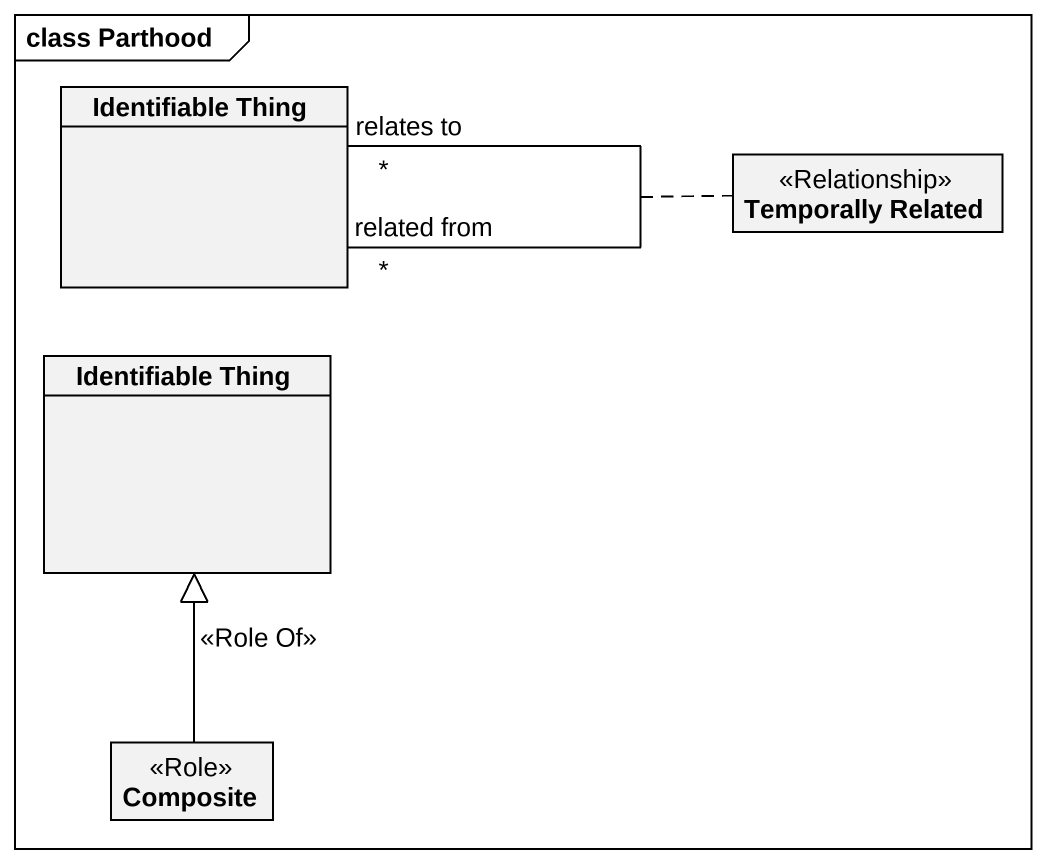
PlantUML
@startuml
mainframe class Parthood
hide circle
hide empty members
class "Identifiable Thing" as Identifiable_Thing
class "Temporally Related" as Temporally_Related <<Relationship>>
class "Identifiable Thing" as Identifiable_Thing_2
class Composite <<Role>>
Identifiable_Thing "related from\n*" -- "relates to\n*" Identifiable_Thing
(Identifiable_Thing, Identifiable_Thing) .. Temporally_Related
Composite -up-|> Identifiable_Thing_2 : <<Role Of>>
@enduml
